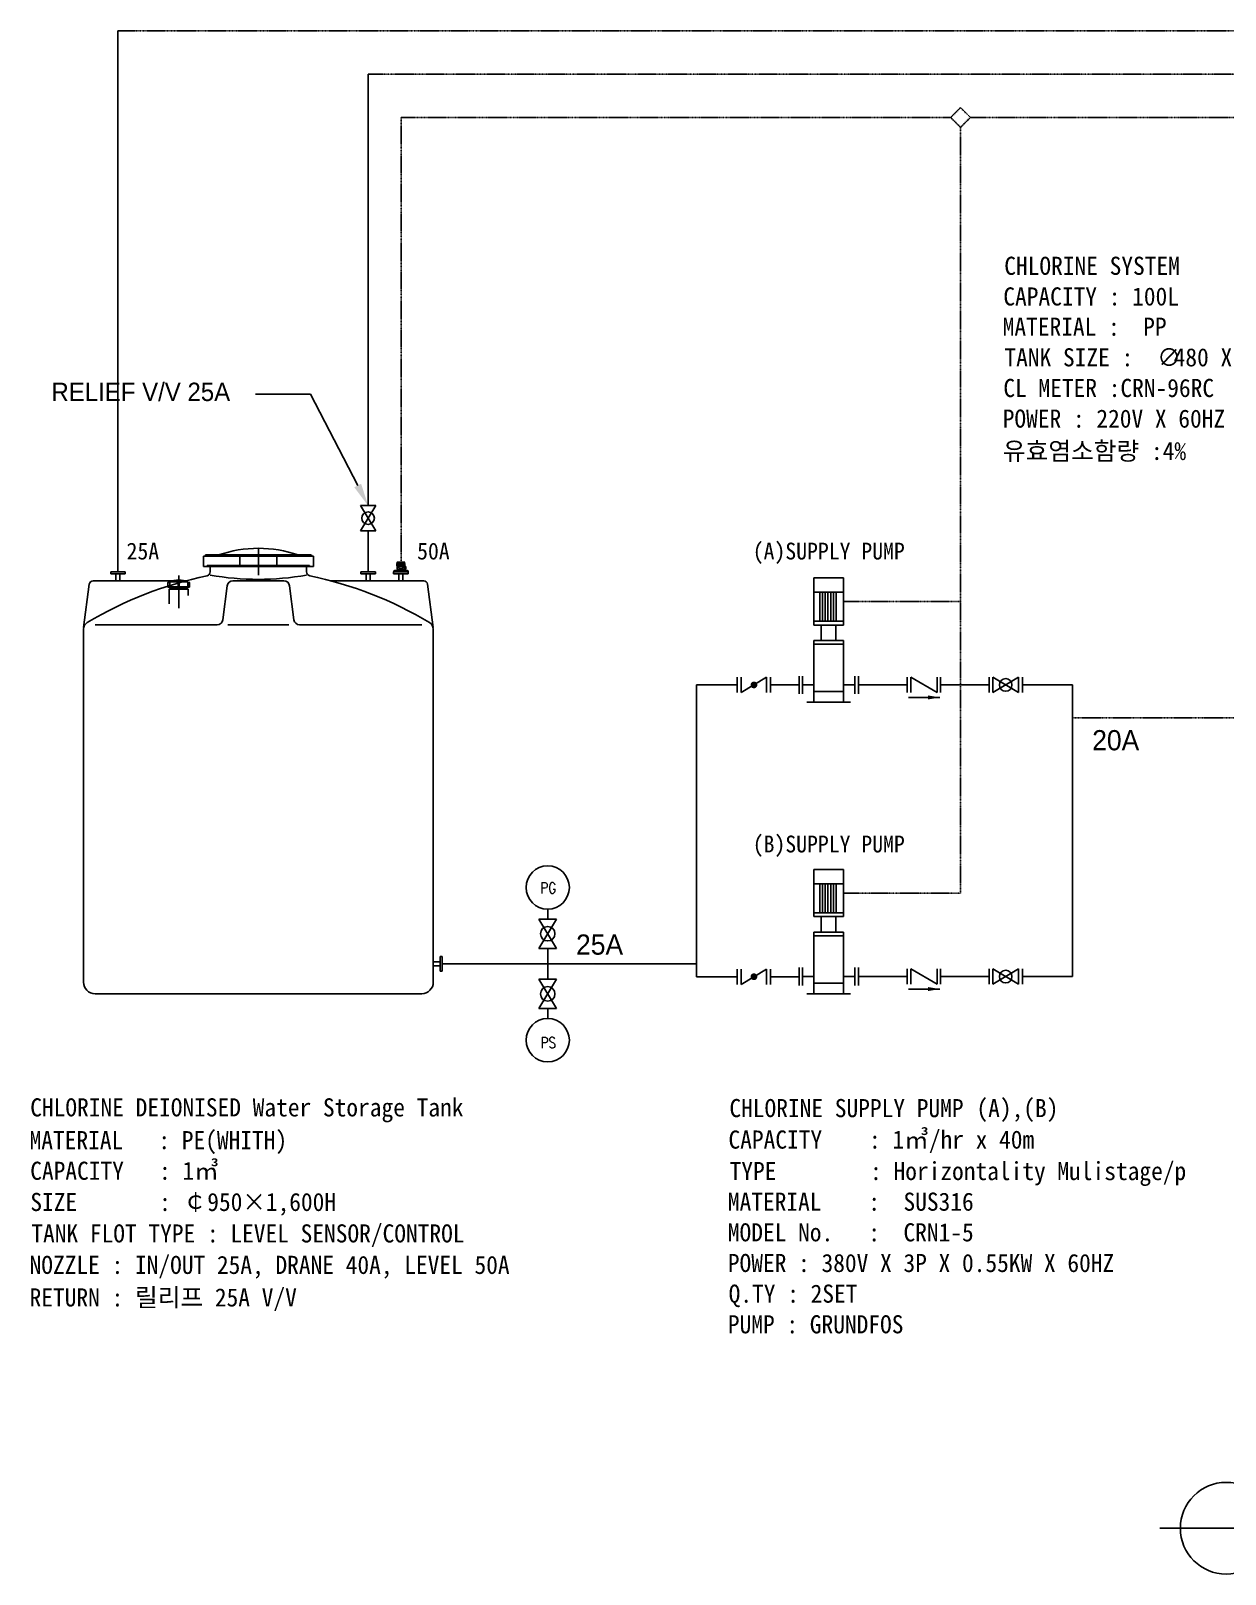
# Model space of a CAD drawing. Header units: millimetres. Extents: x 10903 to 284569, y 2319 to 62017.
# Drawn here: x 11411 to 39538, y 2886 to 39214 of the extents above; entities that cross this region are included whole.
import ezdxf
from ezdxf.enums import TextEntityAlignment as Align

# ---------------------------------------------------------------- set-up
doc = ezdxf.new("R2010")
doc.units = ezdxf.units.MM
doc.linetypes.add('CENTER', pattern=[2, 1.25, -0.25, 0.25, -0.25])
doc.linetypes.add('PHANTOM', pattern=[63.5, 31.75, -6.35, 6.35, -6.35, 6.35, -6.35])
for name, color, linetype in [('1', 8, 'Continuous'), ('AREA', 2, 'Continuous'), ('CENTER', 8, 'CENTER'), ('FORM', 7, 'Continuous'), ('GC', 2, 'Continuous'), ('pipe', 3, 'Continuous'), ('RO', 4, 'Continuous'), ('SY', 2, 'Continuous'), ('W1', 7, 'Continuous')]:
    doc.layers.add(name, color=color, linetype=linetype)
doc.styles.add('ROMANS', font='romans', dxfattribs={"height": 3})
doc.styles.add('TEXT-M', font='')
doc.styles.add('돋움체', font='')
doc.styles.add('울릉도B', font='HYWULM.TTF')
doc.styles.get('TEXT-M').set_extended_font_data('Dotum')
doc.styles.get('돋움체').set_extended_font_data('DotumChe')

# ---------------------------------------------------------------- blocks, each defined once
blk = doc.blocks.new('A$C08ED7580')
for p, q in [((623, 1348), (614, 1339)), ((629, 1348), (620, 1339)), ((1467, 1348), (1476, 1339)), ((1473, 1348), (1482, 1339))]:
    blk.add_line(p, q)
at = {"color": 41}
for p, q in [((676, 1407), (685, 1401)), ((1420, 1407), (1411, 1401))]:
    blk.add_line(p, q, dxfattribs=at)
at = {"layer": '1', "color": 41}
for p, q in [((549, 1401), (558, 1406)), ((549, 1401), (549, 1353)), ((549, 1353), (558, 1348)), ((685, 1348), (549, 1348)), ((549, 1348), (549, 1339)), ((558, 1406), (676, 1407)), ((558, 1348), (676, 1348)), ((581, 1348), (581, 1339)), ((583, 1401), (583, 1353)), ((651, 1401), (651, 1353)), ((653, 1348), (653, 1339)), ((676, 1348), (685, 1353)), ((685, 1401), (685, 1353)), ((685, 1339), (685, 1348)), ((1411, 1401), (1411, 1353)), ((1420, 1348), (1411, 1353)), ((1411, 1348), (1547, 1348)), ((1411, 1339), (1411, 1348)), ((1538, 1406), (1420, 1407)), ((1538, 1348), (1420, 1348)), ((1443, 1348), (1443, 1339)), ((1445, 1401), (1445, 1353)), ((1513, 1401), (1513, 1353)), ((1515, 1348), (1515, 1339)), ((1547, 1401), (1538, 1406)), ((1547, 1353), (1538, 1348)), ((1547, 1401), (1547, 1353)), ((1547, 1348), (1547, 1339))]:
    blk.add_line(p, q, dxfattribs=at)
for centre, radius, start, end in [((566, 1376), 30.1, 55.63619, 124.45416), ((566, 1378), 30.1, 235.63619, 304.45416), ((618, 1289), 118, 90.44537, 107.24377), ((618, 1465), 118, 252.84658, 269.64498), ((616, 1289), 118, 72.84658, 89.64498), ((616, 1465), 118, 270.44537, 287.24377), ((668, 1376), 30.1, 55.63619, 124.45416), ((668, 1378), 30.1, 235.63619, 304.45416), ((1428, 1376), 30.1, 55.54584, 124.36381), ((1428, 1378), 30.1, 235.54584, 304.36381), ((1480, 1289), 118, 90.35502, 107.15342), ((1480, 1465), 118, 252.75623, 269.55463), ((1478, 1289), 118, 72.75623, 89.55463), ((1478, 1465), 118, 270.35502, 287.15342), ((1530, 1376), 30.1, 55.54584, 124.36381), ((1530, 1378), 30.1, 235.54584, 304.36381)]:
    blk.add_arc(centre, radius, start, end, dxfattribs=at)
at = {"layer": 'AREA', "linetype": 'Continuous'}
for p, q in [((0, 241), (2096, 241)), ((0, 241), (0, 108)), ((0, 108), (2096, 108)), ((133, 241), (133, 108)), ((133, 108), (266, 108)), ((266, 241), (266, 108)), ((466, 1013), (466, 1332)), ((466, 1179), (1630, 1179)), ((466, 1172), (1630, 1172)), ((466, 1166), (1630, 1166)), ((472, 1339), (718, 1339)), ((472, 1006), (725, 1006)), ((516, 1339), (516, 1505)), ((516, 441), (516, 1006)), ((549, 1538), (1547, 1538)), ((549, 407), (1547, 407)), ((732, 1331), (732, 1505)), ((732, 1339), (732, 1339)), ((732, 1013), (732, 1023)), ((748, 1039), (1347, 1039)), ((765, 1538), (1331, 1538)), ((765, 1306), (1331, 1306)), ((765, 614), (765, 866)), ((772, 873), (1324, 873)), ((772, 607), (1324, 607)), ((798, 407), (891, 283)), ((898, 241), (898, 263)), ((1198, 241), (1198, 263)), ((1297, 407), (1204, 283)), ((1331, 614), (1331, 866)), ((1364, 1339), (1364, 1505)), ((1364, 1331), (1364, 1339)), ((1364, 1013), (1364, 1023)), ((1370, 1006), (1623, 1006)), ((1378, 1339), (1623, 1339)), ((1580, 1339), (1580, 1505)), ((1580, 441), (1580, 1006)), ((1580, 906), (1720, 906)), ((1580, 507), (1720, 507)), ((1630, 1013), (1630, 1332)), ((1746, 540), (1746, 873)), ((1753, 540), (1753, 873)), ((1830, 241), (1830, 108)), ((1830, 108), (1963, 108)), ((1963, 241), (1963, 108)), ((2096, 241), (2096, 108))]:
    blk.add_line(p, q, dxfattribs=at)
for centre, radius, start, end in [((472, 1332), 6.65, 90, 180), ((472, 1013), 6.65, 180, 270), ((549, 1505), 33.3, 90, 180), ((549, 441), 33.3, 180, 270), ((718, 1322), 16.6, 19.47122, 90), ((725, 1013), 6.65, 270, 0), ((765, 1505), 33.3, 90, 180), ((748, 1023), 16.6, 90, 180), ((765, 1339), 33.3, 199.47122, 270), ((772, 866), 6.65, 90, 180), ((772, 614), 6.65, 180, 270), ((865, 263), 33.3, 0, 36.8699), ((1231, 263), 33.3, 143.1301, 180), ((1324, 866), 6.65, 0, 90), ((1324, 614), 6.65, 270, 0), ((1331, 1505), 33.3, 0, 90), ((1331, 1339), 33.3, 270, 340.52878), ((1347, 1023), 16.6, 0, 90), ((1378, 1322), 16.6, 90, 160.52878), ((1370, 1013), 6.65, 180, 270), ((1547, 1505), 33.3, 0, 90), ((1547, 441), 33.3, 270, 0), ((1623, 1332), 6.65, 0, 90), ((1623, 1013), 6.65, 270, 0), ((1713, 873), 33.3, 0, 90), ((1713, 540), 33.3, 270, 0), ((1720, 873), 33.3, 0, 90), ((1720, 540), 33.3, 270, 0)]:
    blk.add_arc(centre, radius, start, end, dxfattribs=at)
at = {"layer": 'CENTER', "linetype": 'Continuous'}
for p, q in [((200, 0), (200, 391)), ((1896, 0), (1896, 391))]:
    blk.add_line(p, q, dxfattribs=at)

msp = doc.modelspace()

# ---------------------------------------------------------------- linework, layer by layer
at = {"layer": 'AREA'}
for p, q in [((16770.5, 27034.5), (16770.5, 26402.6)), ((15476.7, 26850), (15476.7, 26607)), ((15476.7, 26850), (15938, 26850)), ((15476.7, 26607), (15938, 26607)), ((15515, 26850), (15515, 26850)), ((15542, 26877), (15938, 26877)), ((15566.7, 26629.5), (17974.2, 26629.5)), ((15566.7, 26629.5), (15566.7, 26607)), ((15634.2, 26607), (15634.2, 26476)), ((15938, 26877), (17603, 26877)), ((15938, 26850), (17603, 26850)), ((15938, 26607), (17603, 26607)), ((16336.2, 26850), (16336.2, 26607)), ((17204.7, 26850), (17204.7, 26607)), ((17603, 26877), (17999, 26877)), ((17603, 26850), (18064.2, 26850)), ((17603, 26607), (18064.2, 26607)), ((17906.7, 26607), (17906.7, 26476)), ((17974.2, 26629.5), (17974.2, 26607)), ((18026, 26850), (18026, 26850)), ((18064.2, 26850), (18064.2, 26607)), ((12653, 25168.5), (12787.5, 26192)), ((12876.7, 26269.5), (15066.8, 26269.5)), ((13291, 26477.9), (13631.9, 26477.9)), ((13291, 26430.2), (13291, 26477.9)), ((13631.9, 26430.2), (13291, 26430.2)), ((13415, 26269.5), (13415, 26430.2)), ((13415, 26269.5), (13415, 26430.2)), ((13507.8, 26269.5), (13507.8, 26430.2)), ((13631.9, 26477.9), (13631.9, 26430.2)), ((14638.4, 26222.9), (14638.4, 26116.8)), ((14683, 26231.9), (14647.4, 26231.9)), ((14683.4, 26242.8), (15106.4, 26242.8)), ((14683.4, 26242.8), (14683.4, 26129.3)), ((14856.6, 26256.8), (14856.6, 26244.3)), ((14883.6, 26231.9), (14883.6, 26116.8)), ((14906.1, 26231.9), (14883.6, 26231.9)), ((14894.9, 26391.9), (14894.9, 25623.3)), ((14906.1, 26231.9), (14906.1, 26116.8)), ((14933.1, 26256.8), (14933.1, 26244.3)), ((15106.4, 26242.8), (15106.4, 26129.3)), ((15142.4, 26231.9), (15106.4, 26231.9)), ((15151.4, 26222.9), (15151.4, 26116.8)), ((17371.5, 26269.5), (16169.4, 26269.5)), ((20664.3, 26269.5), (18474.1, 26269.5)), ((19183.2, 26477.9), (19524.1, 26477.9)), ((19183.2, 26430.2), (19183.2, 26477.9)), ((19524.1, 26430.2), (19183.2, 26430.2)), ((19307.3, 26269.5), (19307.3, 26430.2)), ((19307.3, 26269.5), (19307.3, 26430.2)), ((19400, 26269.5), (19400, 26430.2)), ((19524.1, 26477.9), (19524.1, 26430.2)), ((19955.7, 26477.9), (20296.6, 26477.9)), ((19955.7, 26430.2), (19955.7, 26477.9)), ((20296.6, 26430.2), (19955.7, 26430.2)), ((20079.8, 26269.5), (20079.8, 26430.2)), ((20079.8, 26269.5), (20079.8, 26430.2)), ((20172.5, 26269.5), (20172.5, 26430.2)), ((20296.6, 26477.9), (20296.6, 26430.2)), ((20888, 25168.5), (20753.4, 26192)), ((29847.8, 25227.3), (29847.8, 26338.3)), ((29847.8, 26338.3), (30548.1, 26338.3)), ((30548.1, 26338.3), (30548.1, 25227.3)), ((14638.4, 26116.8), (15151.4, 26116.8)), ((14669.9, 26129.3), (14883.6, 26129.3)), ((14669.9, 26129.3), (14669.9, 26116.8)), ((14669.9, 26072.3), (14701.4, 26103.8)), ((14669.9, 26072.3), (15119.9, 26072.3)), ((14669.9, 26072.3), (14669.9, 25726)), ((14701.4, 26103.8), (14701.4, 26116.8)), ((14701.4, 26103.8), (15088.4, 26103.8)), ((14906.1, 26129.3), (15119.9, 26129.3)), ((15088.4, 26103.8), (15088.4, 26116.8)), ((15119.9, 26072.3), (15088.4, 26103.8)), ((15119.9, 26129.3), (15119.9, 26116.8)), ((15119.9, 26072.3), (15119.9, 25926)), ((15934.3, 25352.5), (16035.5, 26151.4)), ((17606.7, 25352.5), (17505.4, 26151.4)), ((29847.8, 26001.3), (30548.1, 26001.3)), ((29988.3, 25316.1), (29988.3, 26001.3)), ((30053.6, 25316.1), (30053.6, 26001.3)), ((30118.9, 25316.1), (30118.9, 26001.3)), ((30184.2, 25316.1), (30184.2, 26001.3)), ((30249.5, 25316.1), (30249.5, 26001.3)), ((30314.8, 25316.1), (30314.8, 26001.3)), ((30380.1, 25316.1), (30380.1, 26001.3)), ((12653, 25132.8), (12653, 16819.5)), ((12923, 25234.5), (15800.3, 25234.5)), ((16050.6, 25234.5), (17484.1, 25234.5)), ((17740.6, 25234.5), (20618, 25234.5)), ((20888, 25132.8), (20888, 16819.5)), ((29847.8, 25316.1), (30548.1, 25316.1)), ((29847.8, 25227.3), (30548.1, 25227.3)), ((30024.7, 25227.3), (30024.7, 24862.3)), ((30371.2, 25227.3), (30371.2, 24862.3)), ((29847.8, 24862.3), (30548.1, 24862.3)), ((29847.8, 24862.3), (29847.8, 23661.2)), ((29847.8, 24773.5), (30548.1, 24773.5)), ((30548.1, 24862.3), (30548.1, 23661.2)), ((29502.8, 24026.3), (29502.8, 23607.7)), ((29586.5, 24026.3), (29586.5, 23607.7)), ((30815.4, 24026.3), (30815.4, 23607.7)), ((30899.2, 24026.3), (30899.2, 23607.7)), ((29586.5, 23817), (29847.8, 23817)), ((29847.8, 23661.2), (30548.1, 23661.2)), ((29847.8, 23661.2), (29847.8, 23413.9)), ((30815.4, 23817), (30548.1, 23817)), ((30548.1, 23661.2), (30548.1, 23413.9)), ((30715.3, 23413.9), (29686.6, 23413.9)), ((29847.8, 18362.9), (29847.8, 19473.9)), ((29847.8, 19473.9), (30548.1, 19473.9)), ((30548.1, 19473.9), (30548.1, 18362.9)), ((29847.8, 19136.9), (30548.1, 19136.9)), ((29988.3, 18451.7), (29988.3, 19136.9)), ((30053.6, 18451.7), (30053.6, 19136.9)), ((30118.9, 18451.7), (30118.9, 19136.9)), ((30184.2, 18451.7), (30184.2, 19136.9)), ((30249.5, 18451.7), (30249.5, 19136.9)), ((30314.8, 18451.7), (30314.8, 19136.9)), ((30380.1, 18451.7), (30380.1, 19136.9)), ((29847.8, 18451.7), (30548.1, 18451.7)), ((29847.8, 18362.9), (30548.1, 18362.9)), ((30024.7, 18362.9), (30024.7, 17997.9)), ((30371.2, 18362.9), (30371.2, 17997.9)), ((29847.8, 17997.9), (30548.1, 17997.9)), ((29847.8, 17997.9), (29847.8, 16796.8)), ((29847.8, 17909.1), (30548.1, 17909.1)), ((30548.1, 17997.9), (30548.1, 16796.8)), ((20888, 17298.8), (21048.7, 17298.8)), ((20888, 17298.8), (21048.7, 17298.8)), ((20888, 17206.1), (21048.7, 17206.1)), ((21048.7, 17082), (21048.7, 17422.9)), ((21048.7, 17422.9), (21096.4, 17422.9)), ((21096.4, 17082), (21048.7, 17082)), ((21096.4, 17422.9), (21096.4, 17082)), ((29502.8, 17161.9), (29502.8, 16743.3)), ((29586.5, 17161.9), (29586.5, 16743.3)), ((30815.4, 17161.9), (30815.4, 16743.3)), ((30899.2, 17161.9), (30899.2, 16743.3)), ((29586.5, 16952.6), (29847.8, 16952.6)), ((29847.8, 16796.8), (30548.1, 16796.8)), ((29847.8, 16796.8), (29847.8, 16549.5)), ((30815.4, 16952.6), (30548.1, 16952.6)), ((30548.1, 16796.8), (30548.1, 16549.5)), ((12923, 16549.5), (20618, 16549.5)), ((30715.3, 16549.5), (29686.6, 16549.5))]:
    msp.add_line(p, q, dxfattribs=at)
for centre, radius, start, end in [((16770.5, 24164), 2870.5, 70.93184, 109.06816), ((15542, 26850), 27, 90, 180), ((17999, 26850), 27, 0, 90), ((17456.1, 17364.8), 9219.6, 101.85087, 120.75899), ((12876.7, 26179.5), 90, 90, 172), ((14647.4, 26222.9), 9, 90, 180), ((14894.9, 25710.8), 572.5, 68.31939, 111.68061), ((14894.9, 26256.8), 38.2, 0, 180), ((15142.4, 26222.9), 9, 0, 90), ((15544.2, 26476), 90, 281.85087, 0), ((16770.5, 32846.6), 6543.4, 260, 280), ((16169.4, 26134.5), 135, 90, 172.77706), ((17371.5, 26134.5), 135, 7.22294, 90), ((17996.7, 26476), 90, 180, 258.14913), ((16084.8, 17364.8), 9219.6, 59.24101, 78.14913), ((20664.3, 26179.5), 90, 8, 90), ((12833, 25132.8), 180, 120.75899, 180), ((15800.3, 25369.5), 135, 270, 352.77706), ((17740.6, 25369.5), 135, 187.22294, 270), ((20708, 25132.8), 180, 0, 59.24101), ((12923, 16819.5), 270, 180, 270), ((20618, 16819.5), 270, 270, 0)]:
    msp.add_arc(centre, radius, start, end, dxfattribs=at)
at = {"layer": 'FORM', "color": 3}
msp.add_line((38003.3, 3965.6), (52066.2, 3965.6), dxfattribs=at)
msp.add_circle((39563.3, 3965.6), 1080, dxfattribs=at)
at = {"layer": 'GC'}
for p, q in [((19174, 27444.4), (19533.2, 28043.1)), ((19533.2, 28043.1), (19174, 28043.1)), ((19533.2, 27444.4), (19174, 28043.1)), ((19533.2, 27444.4), (19174, 27444.4))]:
    msp.add_line(p, q, dxfattribs=at)
at = {"layer": 'GC', "color": 2}
for p, q in [((28140.5, 23637.4), (28140.5, 23996.6)), ((28140.5, 23637.4), (28739.2, 23996.6)), ((28739.2, 23637.4), (28739.2, 23996.6)), ((23583.1, 18305.1), (23583.1, 18538.4)), ((23376.4, 17615.9), (23789.9, 18305.1)), ((23789.9, 17615.9), (23376.4, 18305.1)), ((23789.9, 18305.1), (23376.4, 18305.1)), ((23789.9, 17615.9), (23376.4, 17615.9)), ((23583.1, 17252.4), (23583.1, 17615.9)), ((23583.1, 17252.4), (23583.1, 16888.9)), ((23376.4, 16888.9), (23789.9, 16199.7)), ((23789.9, 16888.9), (23376.4, 16888.9)), ((23789.9, 16888.9), (23376.4, 16199.7)), ((23789.9, 16199.7), (23376.4, 16199.7)), ((23583.1, 16199.7), (23583.1, 15966.4))]:
    msp.add_line(p, q, dxfattribs=at)
at = {"layer": 'GC', "color": 2, "const_width": 79.8}
msp.add_lwpolyline([(28400, 23817, 1), (28479.8, 23817, 1)], format="xyb", close=True, dxfattribs=at)
at = {"layer": 'GC'}
msp.add_circle((19353.6, 27743.8), 148.3, dxfattribs=at)
at = {"layer": 'GC', "color": 2}
for centre, major_axis, start_param, end_param in [((23583.1, 19048.9), (2.3, 510.5), -1.566293, 4.7168923), ((23583.1, 17960.5), (-15.3, 170), 4.622869247955077, 10.90605455513466)]:
    msp.add_ellipse(centre, major_axis=major_axis, ratio=1, start_param=start_param, end_param=end_param, dxfattribs=at)
at = {"layer": 'GC', "color": 2, "extrusion": (0, 0, -1)}
for centre, major_axis, start_param, end_param in [((23583.1, 16544.3), (15.3, 170), 1.4812766, 7.7644619), ((23583.1, 15455.9), (-2.3, 510.5), 1.5752997, 7.858485)]:
    msp.add_ellipse(centre, major_axis=major_axis, ratio=1, start_param=start_param, end_param=end_param, dxfattribs=at)
at = {"layer": 'pipe'}
for p, q in [((13461.4, 26477.9), (13461.4, 39214.3)), ((19353.6, 28043.1), (19353.6, 38195.2)), ((19353.6, 26477.9), (19353.6, 27444.4)), ((27089.9, 23817), (28047.4, 23817)), ((27089.9, 23817), (27089.9, 16948.9)), ((28832.4, 23817), (29502.8, 23817)), ((30899.2, 23817), (32050.7, 23817)), ((32835.6, 23817), (33977, 23817)), ((34762, 23817.1), (35945.5, 23817.1)), ((35945.5, 23817.1), (35945.5, 16952.7)), ((21096.4, 17252.4), (27089.9, 17252.4)), ((27089.9, 16948.9), (28047.4, 16948.9)), ((28832.4, 16948.9), (29502.8, 16948.9)), ((30899.2, 16952.6), (32050.7, 16952.6)), ((32835.6, 16952.6), (33977, 16952.6)), ((34762, 16952.7), (35945.5, 16952.7))]:
    msp.add_line(p, q, dxfattribs=at)
at = {"layer": 'pipe', "linetype": 'PHANTOM', "ltscale": 0.5}
for p, q in [((20131, 26710.1), (20131, 37176.2)), ((30548.1, 25782.8), (33306.2, 25782.8)), ((30548.1, 18918.4), (33306.2, 18918.4))]:
    msp.add_line(p, q, dxfattribs=at)
at = {"layer": 'RO', "linetype": 'PHANTOM', "ltscale": 0.5}
for p, q in [((79600.8, 39214.3), (13461.4, 39214.3)), ((19353.6, 38195.2), (61601.3, 38195.2)), ((20131, 37176.2), (33073.6, 37176.2)), ((33538.9, 37176.2), (61351.3, 37176.2)), ((33306.2, 18918.4), (33306.2, 36943.6)), ((35945.5, 23045.6), (42132.6, 23045.6))]:
    msp.add_line(p, q, dxfattribs=at)
msp.add_lwpolyline([(33073.6, 37176.2), (33306.2, 36943.6), (33538.9, 37176.2), (33306.2, 37408.9)], close=True, dxfattribs=at)
at = {"layer": 'SY', "color": 41, "linetype": 'ByBlock', "lineweight": -2}
for p, q in [((17999.3, 30660.4), (16701.1, 30660.4)), ((19109.4, 28511.6), (17999.3, 30660.4))]:
    msp.add_line(p, q, dxfattribs=at)
at = {"layer": 'SY', "color": 41}
msp.add_solid([(19029.4, 28470.3), (19357.2, 28031.9), (19189.3, 28553)], dxfattribs=at)
at = {"layer": 'W1', "color": 2}
for p, q in [((28047.4, 23637.4), (28047.4, 23996.6)), ((28832.4, 23637.4), (28832.4, 23996.6)), ((32050.7, 23996.6), (32050.7, 23637.4)), ((32133.3, 23996.6), (32133.3, 23637.4)), ((32133.3, 23996.6), (32753, 23637.4)), ((32753, 23996.6), (32753, 23637.4)), ((32835.6, 23996.6), (32835.6, 23637.4)), ((33977, 23637.4), (33977, 23996.6)), ((34070.1, 23996.6), (34668.8, 23637.4)), ((34070.1, 23637.4), (34668.8, 23996.6)), ((34070.1, 23637.4), (34070.1, 23996.6)), ((34668.8, 23637.4), (34668.8, 23996.6)), ((34762, 23637.4), (34762, 23996.6)), ((32077.2, 23523.3), (32822, 23523.3)), ((28047.4, 16769.3), (28047.4, 17128.5)), ((28140.5, 16769.3), (28140.5, 17128.5)), ((28140.5, 16769.3), (28739.2, 17128.5)), ((28739.2, 16769.3), (28739.2, 17128.5)), ((28832.4, 16769.3), (28832.4, 17128.5)), ((32050.7, 17132.2), (32050.7, 16773)), ((32133.3, 17132.2), (32133.3, 16773)), ((32133.3, 17132.2), (32753, 16773)), ((32753, 17132.2), (32753, 16773)), ((32835.6, 17132.2), (32835.6, 16773)), ((33977, 16773), (33977, 17132.2)), ((34070.1, 17132.2), (34668.8, 16773)), ((34070.1, 16773), (34668.8, 17132.2)), ((34070.1, 16773), (34070.1, 17132.2)), ((34668.8, 16773), (34668.8, 17132.2)), ((34762, 16773), (34762, 17132.2)), ((32077.2, 16658.9), (32822, 16658.9))]:
    msp.add_line(p, q, dxfattribs=at)
at = {"layer": 'W1', "color": 2, "const_width": 79.8}
msp.add_lwpolyline([(28400, 16948.9, 1), (28479.8, 16948.9, 1)], format="xyb", close=True, dxfattribs=at)
at = {"layer": 'W1', "color": 2}
for centre in [(34369.5, 23817), (34369.5, 16952.6)]:
    msp.add_circle(centre, 148.3, dxfattribs=at)
for points in [[(32543.1, 23476.9), (32543.1, 23569.8), (32822, 23523.3)], [(32543.1, 16612.5), (32543.1, 16705.4), (32822, 16658.9)]]:
    msp.add_solid(points, dxfattribs=at)

# ---------------------------------------------------------------- block references
at = {"layer": 'AREA', "xscale": 0.1623319834470749, "yscale": 0.1623319834470749, "zscale": 0.1623319834470749}
msp.add_blockref('A$C08ED7580', (19956.1, 26460.4), dxfattribs=at)

# ---------------------------------------------------------------- texts
at = {"color": 7, "style": '울릉도B'}
for s, p in [('20A', (36406.8, 22278)), ('25A', (24251.2, 17467.4))]:
    msp.add_text(s, height=476.12, dxfattribs=at).set_placement(p)
at = {"layer": 'AREA', "color": 41, "style": 'TEXT-M'}
msp.add_text('RELIEF V/V 25A', height=432, dxfattribs=at).set_placement((11896.3, 30500.7))
at = {"layer": 'AREA', "color": 7, "linetype": 'Continuous', "lineweight": -3, "style": '돋움체'}
for s, p in [('CHLORINE DEIONISED Water Storage Tank', (11396.6, 13659.9)), ('MATERIAL   : PE(WHITH)', (11381.5, 12889.1)), ('CAPACITY   : 1㎥', (11396.6, 12167.6)), ('SIZE       : ￠950×1,600H', (11399.4, 11433.3)), ('TANK FLOT TYPE : LEVEL SENSOR/CONTROL', (11422.6, 10692.7)), ('NOZZLE : IN/OUT 25A, DRANE 40A, LEVEL 50A', (11381.5, 9952)), ('RETURN : 릴리프 25A V/V', (11381.5, 9186.5))]:
    msp.add_text(s, height=426.671, dxfattribs=at).set_placement(p)
at = {"layer": 'AREA', "width": 5552.141, "attachment_point": 1, "style": '돋움체'}
for s, insert, char_height in [('25A', (13665.4, 27166.5), 395.78), ('50A', (20507.8, 27166.5), 395.78), ('(A)SUPPLY PUMP', (28412, 27166.5), 395.783), ('(B)SUPPLY PUMP', (28412, 20270.6), 395.783)]:
    msp.add_mtext(s, dxfattribs=dict(at, insert=insert, char_height=char_height))
at = {"layer": 'GC', "color": 2, "style": 'ROMANS', "width": 0.8}
for s, p in [('PG', (23597.6, 18908.4)), ('PS', (23597.6, 15268.6))]:
    msp.add_text(s, height=257.3, dxfattribs=at).set_placement(p, align=Align.CENTER)
at = {"layer": 'pipe', "color": 7, "linetype": 'Continuous', "lineweight": -3, "style": '돋움체'}
for s, height, p in [('CHLORINE SYSTEM', 426.671, (34335.6, 33470.8)), ('CAPACITY : 100L', 426.671, (34313.8, 32749.2)), ('MATERIAL :  PP', 426.671, (34298.7, 32038.1)), ('TANK SIZE : ', 426.671, (34339.8, 31316.6)), ('∅', 426.7, (37940.8, 31316.6)), ('480 X H650', 426.67, (38324.8, 31316.6)), ('CL METER :CRN-96RC', 426.671, (34313.8, 30595)), ('POWER : 220V X 60HZ', 426.671, (34298.7, 29873.5)), ('유효염소함량 :4%%%', 426.671, (34302.8, 29112.6)), ('CHLORINE SUPPLY PUMP', 426.671, (27862.7, 13642.8)), ('(A),(B)', 426.67, (33680.5, 13642.8)), ('CAPACITY    : 1㎥/hr x 40m', 426.671, (27841, 12902.2)), ('TYPE        : Horizontality Mulistage/p', 426.671, (27867, 12161.5)), ('MATERIAL    :  SUS316', 426.671, (27825.9, 11440)), ('MODEL No.   :  CRN1-5', 426.671, (27825.9, 10718.5)), ('POWER : 380V X 3P X 0.55KW X 60HZ', 426.671, (27825.9, 9996.9)), ('Q.TY : 2SET', 426.671, (27845, 9275.4)), ('PUMP : GRUNDFOS', 426.671, (27825.9, 8553.8))]:
    msp.add_text(s, height=height, dxfattribs=at).set_placement(p)

doc.saveas('drawing.dxf')
